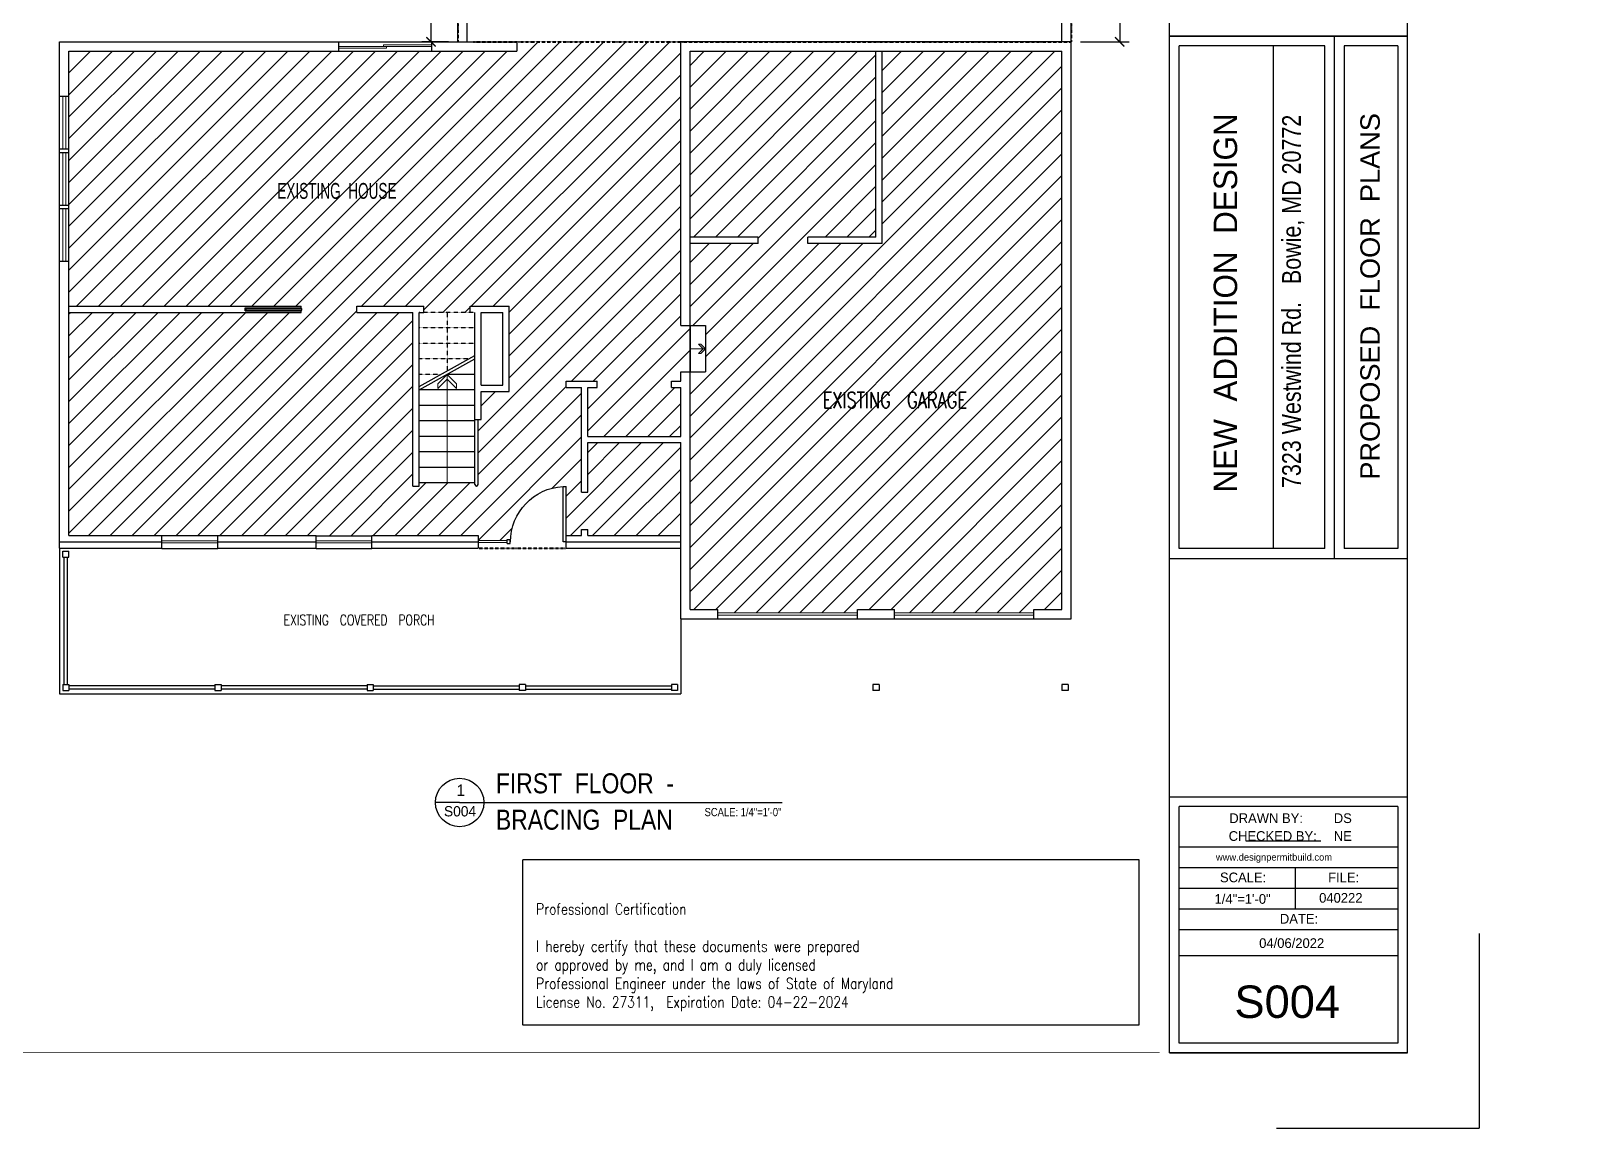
# Model space of a CAD drawing. Header units: inches. Extents: x 26998 to 46838, y -509 to 4343.
# Drawn here: x 37201 to 38200, y 1769 to 2477 of the extents above; entities that cross this region are included whole.
import ezdxf
from ezdxf import colors
from ezdxf.entities.mleader import LeaderData, LeaderLine
from ezdxf.math import Vec2, Vec3

# ---------------------------------------------------------------- set-up
doc = ezdxf.new("R2010")
doc.units = ezdxf.units.IN
doc.header["$LTSCALE"] = 0.5
doc.header["$MEASUREMENT"] = 0
for name, pattern in [('DASHED', [0.75, 0.5, -0.25]), ('Double Dash 3_8_', [1, 0.375, -0.125, 0.125, -0.125, 0.125, -0.125]), ('HIDDEN', [0.375, 0.25, -0.125])]:
    doc.linetypes.add(name, pattern=pattern)
doc.layers.get('Defpoints').update_dxf_attribs({"color": 140})
for name, color, linetype in [('A-Anno-Text-Sect', 7, 'Continuous'), ('ARWALL', 7, 'HIDDEN'), ('Title Block', 7, 'Continuous'), ('TITLES', 3, 'Continuous'), ('windows', 4, 'Continuous')]:
    doc.layers.add(name, color=color, linetype=linetype)
for name, color, linetype, lineweight in [('A-DETL', 90, 'Continuous', 9), ('S-Text', 3, 'Continuous', 0), ('TXT', 4, 'Continuous', 9)]:
    doc.layers.add(name, color=color, linetype=linetype, lineweight=lineweight)
doc.styles.add('ARCH', font='arch.shx')
doc.styles.add('Arch-Dim', font='romans.shx', dxfattribs={"width": 0.75})
doc.styles.add('ARIAL', font='arial.ttf')
doc.styles.add('HS-DESIGN-TTLB', font='GOTHIC.TTF')
doc.styles.get("Standard").update_dxf_attribs({"font": 'romans.shx', "width": 0.75})
doc.styles.add('TAGS', font='romans', dxfattribs={"width": 0.8})
doc.dimstyles.new('Aec-Arch-I-96', dxfattribs={"dimscale": 96, "dimtxt": 0.09375, "dimasz": 0.0625, "dimexe": 0.0625, "dimexo": 0.0625, "dimgap": 0.03125, "dimtad": 1, "dimdec": 4, "dimzin": 3, "dimdsep": 46, "dimlunit": 4, "dimtxsty": 'Arch-Dim', "dimblk": 'ARCHTICK', "dimcen": 0.09375, "dimazin": 2, "dimtfac": 0.75, "dimtdec": 4, "dimtix": 1, "dimtmove": 2, "dimatfit": 2, "dimfxl": 1, "dimtolj": 1, "dimtzin": 0, "dimarcsym": 0})

# ---------------------------------------------------------------- blocks, each defined once
blk = doc.blocks.new('_ArchTick')
at = {"color": 0, "linetype": 'ByBlock', "const_width": 0.15}
blk.add_lwpolyline([(-0.5, -0.5), (0.5, 0.5)], dxfattribs=at)
blk = doc.blocks.new('*D1085')
at = {"layer": 'A-Anno-Text-Sect', "color": 0, "linetype": 'Continuous', "lineweight": -2, "transparency": 16777216}
for p, q in [((37470.81, 2529.94), (37453.44, 2529.94)), ((37459.44, 2529.94), (37459.44, 2469.94)), ((37470.81, 2469.94), (37453.44, 2469.94))]:
    blk.add_line(p, q, dxfattribs=at)
at = {"layer": 'Defpoints', "color": 0, "linetype": 'Continuous', "transparency": 16777216}
for p in [(37476.81, 2529.94), (37459.44, 2469.94), (37476.81, 2469.94)]:
    blk.add_point(p, dxfattribs=at)
at = {"layer": 'A-Anno-Text-Sect', "color": 0, "linetype": 'Continuous', "lineweight": -2, "transparency": 16777216, "xscale": 6, "yscale": 6, "zscale": 6}
for p, rotation in [((37459.44, 2529.94), 90), ((37459.44, 2469.94), 270)]:
    blk.add_blockref('_ArchTick', p, dxfattribs=dict(at, rotation=rotation))
at = {"layer": 'A-Anno-Text-Sect', "color": 0, "linetype": 'Continuous', "transparency": 16777216, "insert": (37451.08, 2499.94), "char_height": 9, "attachment_point": 5, "rotation": 90, "style": 'Arch-Dim'}
blk.add_mtext('\\A1;5\'-0"', dxfattribs=at)
blk = doc.blocks.new('*D1086')
at = {"layer": 'A-Anno-Text-Sect', "color": 0, "linetype": 'Continuous', "lineweight": -2, "transparency": 16777216}
for p, q in [((37878.61, 2649.94), (37909.94, 2649.94)), ((37903.94, 2649.94), (37903.94, 2469.94)), ((37878.61, 2469.94), (37909.94, 2469.94))]:
    blk.add_line(p, q, dxfattribs=at)
at = {"layer": 'Defpoints', "color": 0, "linetype": 'Continuous', "transparency": 16777216}
for p in [(37872.61, 2649.94), (37872.61, 2469.94), (37903.94, 2469.94)]:
    blk.add_point(p, dxfattribs=at)
at = {"layer": 'A-Anno-Text-Sect', "color": 0, "linetype": 'Continuous', "lineweight": -2, "transparency": 16777216, "xscale": 6, "yscale": 6, "zscale": 6}
for p, rotation in [((37903.94, 2649.94), 90), ((37903.94, 2469.94), 270)]:
    blk.add_blockref('_ArchTick', p, dxfattribs=dict(at, rotation=rotation))
at = {"layer": 'A-Anno-Text-Sect', "color": 0, "linetype": 'Continuous', "transparency": 16777216, "insert": (37895.58, 2559.94), "char_height": 9, "attachment_point": 5, "rotation": 90, "style": 'Arch-Dim'}
blk.add_mtext('\\A1;15\'-0"', dxfattribs=at)
blk = doc.blocks.new('door')
at = {"layer": 'windows'}
for p, q in [((9950.29, 7178.88), (9948.56, 7178.88)), ((9948.56, 7178.88), (9948.56, 7146.97)), ((9950.29, 7178.88), (9948.56, 7178.88)), ((9950.29, 7178.88), (9950.29, 7146.97)), ((9948.56, 7146.97), (9950.29, 7146.97))]:
    blk.add_line(p, q, dxfattribs=at)
blk.add_arc((9950.29, 7178.88), 31.9, 180, 266.89951, dxfattribs=at)

msp = doc.modelspace()

# ---------------------------------------------------------------- hatches: boundary and pattern name
at = {"layer": 'Title Block', "linetype": 'DASHED'}
h = msp.add_hatch(dxfattribs=at)
h.set_pattern_fill('ANSI31', color=253, scale=80)
h.set_pattern_definition([(45, (26428.937, 2797.07), (-7.071068, 7.071068), [])])
h.paths.add_polyline_path([(37556.6095484, 2246.940707), (37546.6095484, 2246.940707), (37546.6095484, 2250.940707), (37566.6095484, 2250.940707), (37566.6095484, 2246.940707), (37560.6095484, 2246.940707), (37560.6095484, 2215.340707), (37620.6095484, 2215.340707), (37620.6095484, 2246.940707), (37614.6095484, 2246.940707), (37614.6095484, 2250.940707), (37620.6095484, 2250.940707), (37620.6095484, 2256.940707), (37626.6095484, 2256.940707), (37626.6095484, 2286.940707), (37620.6095484, 2286.940707), (37620.6095484, 2469.940707), (37514.8095484, 2469.940707), (37514.8095484, 2463.940707), (37225.8095484, 2463.940707), (37225.8095484, 2299.340707), (37375.6095484, 2299.340707), (37375.6095484, 2297.840707), (37376.1095484, 2297.840707), (37376.1095484, 2296.340707), (37375.6095484, 2296.340707), (37375.6095484, 2295.340707), (37225.8095484, 2295.340707), (37225.8095484, 2151.340707), (37285.8095484, 2151.340707), (37321.8095484, 2151.340707), (37385.3095484, 2151.340707), (37421.3095484, 2151.1276051), (37421.3095484, 2151.340707), (37489.8095484, 2151.340707), (37489.8095484, 2148.2538088), (37508.6095484, 2148.2538088), (37508.6095484, 2148.8538088), (37510.8570785, 2148.8538088, -0.3862266385), (37544.6712227, 2183.0726461), (37544.6712227, 2183.1251809), (37546.6095484, 2183.1251809), (37546.6095484, 2151.340707), (37556.6095484, 2151.340707), (37556.6095484, 2155.340707), (37560.6095484, 2155.340707), (37560.6095484, 2151.340707), (37620.6095484, 2151.340707), (37620.6095484, 2211.340707), (37560.6095484, 2211.340707), (37560.6095484, 2179.340707), (37556.6095484, 2179.340707)])
h.paths.add_polyline_path([(37447.8095484, 2295.340707), (37411.6095484, 2295.340707), (37411.6095484, 2299.340707), (37454.8095484, 2299.340707), (37454.8095484, 2295.340707), (37484.8095484, 2295.340707), (37484.8095484, 2299.340707), (37509.8095484, 2299.340707), (37509.8095484, 2244.340707), (37491.8095484, 2244.340707), (37491.8095484, 2226.340707), (37489.8095484, 2226.340707), (37489.8095484, 2184.340707, -1), (37487.8095484, 2184.340707), (37487.8095484, 2185.340707), (37451.8095484, 2185.340707), (37451.8095484, 2183.340707), (37447.8095484, 2183.340707)], flags=16)
h.paths.add_polyline_path([(37469.8095484, 2245.340707), (37451.8095484, 2245.340707), (37487.8095484, 2265.340707), (37487.8095484, 2267.6286248), (37469.8095484, 2257.6286248), (37469.8095484, 2285.340707), (37487.8095484, 2285.340707), (37487.8095484, 2235.340707), (37469.8095484, 2235.340707)], flags=0)
h.paths.add_polyline_path([(37463.8095484, 2246.340707), (37463.8095484, 2249.340707), (37469.8095484, 2255.340707), (37475.8095484, 2249.340707), (37475.8095484, 2246.340707), (37469.8095484, 2252.340707)], flags=0)
h.paths.add_polyline_path([(37491.8095484, 2248.340707), (37491.8095484, 2295.340707), (37505.8095484, 2295.340707), (37505.8095484, 2248.340707)], flags=0)
h.paths.add_polyline_path([(37866.6095484, 2463.940707), (37750.6095484, 2463.940707), (37750.6095484, 2339.940707), (37702.6095484, 2339.940707), (37702.6095484, 2343.940707), (37746.6095484, 2343.940707), (37746.6095484, 2463.940707), (37626.6095484, 2463.940707), (37626.6095484, 2343.940707), (37670.6095484, 2343.940707), (37670.6095484, 2339.940707), (37626.6095484, 2339.940707), (37626.6095484, 2286.940707), (37636.6095484, 2286.940707), (37636.6095484, 2256.940707), (37626.6095484, 2256.940707), (37626.6095484, 2103.740707), (37644.6095484, 2103.740707), (37644.6095484, 2101.440707), (37734.6095484, 2101.440707), (37734.6095484, 2103.740707), (37758.6095484, 2103.740707), (37758.6095484, 2101.440707), (37848.6095484, 2101.440707), (37848.6095484, 2103.740707), (37866.6095484, 2103.740707)])
h.paths.add_polyline_path([(37356.7935386, 2362.9533017), (37464.4902494, 2362.9533017), (37464.4902494, 2384.190645), (37356.7935386, 2384.190645)], flags=24)
h.paths.add_polyline_path([(37708.7935386, 2227.9533017), (37824.9448274, 2227.9533017), (37824.9448274, 2249.190645), (37708.7935386, 2249.190645)], flags=24)

# ---------------------------------------------------------------- linework, layer by layer
for q in [(37462.325821, 1979.0965591), (37462.325821, 1979.0965591), (37686.152376, 1979.0965591), (37686.152376, 1979.0965591)]:
    msp.add_line((37477.9562095, 1979.0965591), q)
msp.add_lwpolyline([(36434.613813, 2944.0852231, 0.5, 0.5, 0), (37929.6730477, 2944.0852231, 0, 0, 0), (37929.6730477, 1817.6360016, 0.5, 0.5, 0), (36434.613813, 1817.6360016, 0.5, 0.5, 0)], format="xyseb")
msp.add_circle((37477.9562095, 1979.0965591), 15.6303885)
msp.add_circle((37477.9562095, 1979.0965591), 15.6303885)
at = {"layer": 'A-DETL', "linetype": 'Double Dash 3_8_', "lineweight": 40}
for p, q in [((37476.8095484, 2712.399041), (37476.8095484, 2469.940707)), ((37872.6095484, 2712.399041), (37872.6095484, 2469.940707)), ((37486.9390564, 2469.940707), (37872.6095484, 2469.940707)), ((37489.8095484, 2143.340707), (37546.6095484, 2143.340707))]:
    msp.add_line(p, q, dxfattribs=at)
at = {"layer": 'ARWALL', "color": 7}
for p, q in [((37487.8095484, 2295.340707), (37451.8095484, 2295.340707)), ((37469.8095484, 2295.340707), (37469.8095484, 2257.6286248)), ((37487.8095484, 2285.340707), (37451.8095484, 2285.340707)), ((37487.8095484, 2285.340707), (37451.8095484, 2285.340707)), ((37487.8095484, 2285.340707), (37451.8095484, 2285.340707)), ((37487.8095484, 2275.340707), (37451.8095484, 2275.340707)), ((37483.6912963, 2265.340707), (37451.8095484, 2265.340707)), ((37465.6912963, 2255.340707), (37451.8095484, 2255.340707))]:
    msp.add_line(p, q, dxfattribs=at)
at = {"layer": 'Title Block'}
for p, q in [((37935.9981727, 1817.6359916), (37935.9981727, 2944.0852131)), ((38089.6131727, 1817.6359916), (38089.6131727, 2944.0852131)), ((37872.6095484, 2469.940707), (37872.6095484, 2649.940707)), ((37866.6095484, 2469.940707), (37866.6095484, 2643.940707)), ((37476.8095484, 2469.940707), (37476.8095484, 2529.940707)), ((37482.8095484, 2469.940707), (37482.8095484, 2529.940707)), ((37219.8095484, 2469.940707), (37399.8095484, 2469.940707)), ((37219.8095484, 2434.940707), (37219.8095484, 2469.940707)), ((37219.8095484, 2469.940707), (37514.8095484, 2469.940707)), ((37219.8095484, 2143.340707), (37219.8095484, 2469.940707)), ((37399.8095484, 2469.940707), (37399.8095484, 2463.940707)), ((37399.8095484, 2469.940707), (37399.8095484, 2463.940707)), ((37459.8095484, 2469.940707), (37514.8095484, 2469.940707)), ((37459.8095484, 2469.940707), (37459.8095484, 2463.940707)), ((37459.8095484, 2469.940707), (37459.8095484, 2463.940707)), ((37514.8095484, 2469.940707), (37514.8095484, 2463.940707)), ((37514.8095484, 2469.940707), (37514.8095484, 2463.940707)), ((37620.6095484, 2286.940707), (37620.6095484, 2469.940707)), ((37872.6095484, 2469.940707), (37620.6095484, 2469.940707)), ((37872.6095484, 2097.740707), (37872.6095484, 2469.940707)), ((37935.9981727, 2473.7197139), (38089.6131727, 2473.7197139)), ((37935.9981727, 2473.7197139), (38089.6131727, 2473.7197139)), ((38089.6131727, 2473.7197139), (37935.9981727, 2473.7197139)), ((38042.5881727, 2136.6574842), (38042.5881727, 2473.7197139)), ((37225.8095484, 2463.940707), (37399.8095484, 2463.940707)), ((37225.8095484, 2434.940707), (37225.8095484, 2463.940707)), ((37225.8095484, 2463.940707), (37514.8095484, 2463.940707)), ((37225.8095484, 2151.340707), (37225.8095484, 2463.940707)), ((37459.8095484, 2463.940707), (37514.8095484, 2463.940707)), ((37626.6095484, 2463.940707), (37866.6095484, 2463.940707)), ((37626.6095484, 2103.740707), (37626.6095484, 2463.940707)), ((37746.6095484, 2343.940707), (37746.6095484, 2463.940707)), ((37750.6095484, 2339.940707), (37750.6095484, 2463.940707)), ((37866.6095484, 2103.740707), (37866.6095484, 2463.940707)), ((37942.2681727, 2142.9274842), (37942.2681727, 2467.4497139)), ((38036.3181727, 2467.4497139), (37942.2681727, 2467.4497139)), ((38003.0890208, 2142.9274842), (38003.0890208, 2467.4497139)), ((38036.3181727, 2142.9274842), (38036.3181727, 2467.4497139)), ((38083.3431727, 2467.4497139), (38048.8581727, 2467.4497139)), ((38048.8581727, 2467.4497139), (38048.8581727, 2142.9274842)), ((38083.3431727, 2467.4497139), (38083.3431727, 2142.9274842)), ((37219.8095484, 2434.940707), (37225.8095484, 2434.940707)), ((37219.8095484, 2434.940707), (37225.8095484, 2434.940707)), ((37219.8095484, 2400.940707), (37225.8095484, 2400.940707)), ((37219.8095484, 2398.640707), (37225.8095484, 2398.640707)), ((37219.8095484, 2398.640707), (37225.8095484, 2398.640707)), ((37219.8095484, 2364.640707), (37225.8095484, 2364.640707)), ((37219.8095484, 2362.340707), (37225.8095484, 2362.340707)), ((37670.6095484, 2343.940707), (37626.6095484, 2343.940707)), ((37670.6095484, 2339.940707), (37626.6095484, 2339.940707)), ((37670.6095484, 2339.940707), (37670.6095484, 2343.940707)), ((37746.6095484, 2343.940707), (37702.6095484, 2343.940707)), ((37702.6095484, 2339.940707), (37702.6095484, 2343.940707)), ((37750.6095484, 2339.940707), (37702.6095484, 2339.940707)), ((37219.8095484, 2143.340707), (37219.8095484, 2328.340707)), ((37219.8095484, 2328.340707), (37225.8095484, 2328.340707)), ((37219.8095484, 2328.340707), (37225.8095484, 2328.340707)), ((37225.8095484, 2151.340707), (37225.8095484, 2328.340707)), ((37225.8095484, 2299.340707), (37375.6095484, 2299.340707)), ((37339.6095484, 2298.340707), (37375.6095484, 2298.340707)), ((37339.6095484, 2296.340707), (37339.6095484, 2298.340707)), ((37375.6095484, 2298.340707), (37375.6095484, 2299.340707)), ((37411.6095484, 2299.340707), (37454.8095484, 2299.340707)), ((37411.6095484, 2295.340707), (37411.6095484, 2299.340707)), ((37454.8095484, 2295.340707), (37454.8095484, 2299.340707)), ((37484.8095484, 2299.340707), (37509.8095484, 2299.340707)), ((37484.8095484, 2295.340707), (37484.8095484, 2299.340707)), ((37509.8095484, 2244.340707), (37509.8095484, 2299.340707)), ((37225.8095484, 2295.340707), (37375.6095484, 2295.340707)), ((37339.6095484, 2296.340707), (37375.6095484, 2296.340707)), ((37340.1095484, 2296.840707), (37340.1095484, 2297.840707)), ((37340.1095484, 2297.840707), (37376.1095484, 2297.840707)), ((37340.1095484, 2296.840707), (37376.1095484, 2296.840707)), ((37375.6095484, 2295.340707), (37375.6095484, 2296.340707)), ((37376.1095484, 2296.840707), (37376.1095484, 2297.840707)), ((37411.6095484, 2295.340707), (37447.8095484, 2295.340707)), ((37447.8095484, 2183.340707), (37447.8095484, 2295.340707)), ((37451.8095484, 2295.340707), (37454.8095484, 2295.340707)), ((37451.8095484, 2183.340707), (37451.8095484, 2295.340707)), ((37487.8095484, 2226.340707), (37487.8095484, 2295.340707)), ((37491.8095484, 2295.340707), (37505.8095484, 2295.340707)), ((37491.8095484, 2248.340707), (37491.8095484, 2295.340707)), ((37505.8095484, 2248.340707), (37505.8095484, 2295.340707)), ((37620.6095484, 2286.940707), (37626.6095484, 2286.940707)), ((37626.6095484, 2286.940707), (37626.6095484, 2256.940707)), ((37626.6095484, 2286.940707), (37636.6095484, 2286.940707)), ((37636.6095484, 2286.940707), (37636.6095484, 2256.940707)), ((37451.8095484, 2247.6286248), (37487.8095484, 2267.6286248)), ((37451.8095484, 2245.340707), (37487.8095484, 2265.340707)), ((37487.8095484, 2255.340707), (37469.8095484, 2255.340707)), ((37491.8095484, 2248.340707), (37505.8095484, 2248.340707)), ((37546.6095484, 2250.940707), (37566.6095484, 2250.940707)), ((37546.6095484, 2246.940707), (37546.6095484, 2250.940707)), ((37566.6095484, 2246.940707), (37566.6095484, 2250.940707)), ((37614.6095484, 2250.940707), (37620.6095484, 2250.940707)), ((37614.6095484, 2246.940707), (37614.6095484, 2250.940707)), ((37620.6095484, 2250.940707), (37620.6095484, 2256.940707)), ((37620.6095484, 2256.940707), (37626.6095484, 2256.940707)), ((37626.6095484, 2256.940707), (37636.6095484, 2256.940707)), ((37487.8095484, 2245.340707), (37451.8095484, 2245.340707)), ((37491.8095484, 2244.340707), (37509.8095484, 2244.340707)), ((37491.8095484, 2226.340707), (37491.8095484, 2244.340707)), ((37546.6095484, 2246.940707), (37556.6095484, 2246.940707)), ((37556.6095484, 2179.340707), (37556.6095484, 2246.940707)), ((37560.6095484, 2246.940707), (37566.6095484, 2246.940707)), ((37560.6095484, 2215.340707), (37560.6095484, 2246.940707)), ((37614.6095484, 2246.940707), (37620.6095484, 2246.940707)), ((37620.6095484, 2215.340707), (37620.6095484, 2246.940707)), ((37487.8095484, 2235.340707), (37451.8095484, 2235.340707)), ((37487.8095484, 2225.340707), (37451.8095484, 2225.340707)), ((37487.8095484, 2226.340707), (37491.8095484, 2226.340707)), ((37487.8095484, 2184.340707), (37487.8095484, 2226.340707)), ((37489.8095484, 2184.340707), (37489.8095484, 2226.340707)), ((37487.8095484, 2215.340707), (37451.8095484, 2215.340707)), ((37560.6095484, 2215.340707), (37620.6095484, 2215.340707)), ((37560.6095484, 2211.340707), (37620.6095484, 2211.340707)), ((37560.6095484, 2179.340707), (37560.6095484, 2211.340707)), ((37620.6095484, 2151.340707), (37620.6095484, 2211.340707)), ((37487.8095484, 2205.340707), (37451.8095484, 2205.340707)), ((37487.8095484, 2195.340707), (37451.8095484, 2195.340707)), ((37447.8095484, 2183.340707), (37451.8095484, 2183.340707)), ((37487.8095484, 2185.340707), (37451.8095484, 2185.340707)), ((37556.6095484, 2179.340707), (37560.6095484, 2179.340707)), ((37225.8095484, 2151.340707), (37285.8095484, 2151.340707)), ((37285.8095484, 2143.340707), (37285.8095484, 2151.340707)), ((37285.8095484, 2143.340707), (37285.8095484, 2151.340707)), ((37285.8095484, 2151.340707), (37321.8095484, 2151.340707)), ((37321.8095484, 2151.340707), (37385.3095484, 2151.340707)), ((37321.8095484, 2143.340707), (37321.8095484, 2151.340707)), ((37321.8095484, 2151.340707), (37385.3095484, 2151.340707)), ((37321.8095484, 2143.340707), (37321.8095484, 2151.340707)), ((37385.3095484, 2143.340707), (37385.3095484, 2151.340707)), ((37385.3095484, 2143.340707), (37385.3095484, 2151.340707)), ((37385.3095484, 2151.1276051), (37421.3095484, 2151.1276051)), ((37421.3095484, 2151.340707), (37489.8095484, 2151.340707)), ((37421.3095484, 2143.340707), (37421.3095484, 2151.340707)), ((37421.3095484, 2143.340707), (37421.3095484, 2151.340707)), ((37489.8095484, 2151.340707), (37489.8095484, 2143.340707)), ((37508.6095484, 2146.2538088), (37508.6095484, 2148.8538088)), ((37508.6095484, 2148.8538088), (37510.6095484, 2148.8538088)), ((37510.6095484, 2146.2538088), (37510.6095484, 2148.8538088)), ((37546.6095484, 2151.340707), (37556.6095484, 2151.340707)), ((37546.6095484, 2143.340707), (37546.6095484, 2151.340707)), ((37556.6095484, 2155.340707), (37560.6095484, 2155.340707)), ((37556.6095484, 2151.340707), (37556.6095484, 2155.340707)), ((37560.6095484, 2151.340707), (37560.6095484, 2155.340707)), ((37560.6095484, 2151.340707), (37620.6095484, 2151.340707)), ((37620.6095484, 2097.740707), (37620.6095484, 2151.340707)), ((37219.8095484, 2147.340707), (37285.8095484, 2147.340707)), ((37219.8095484, 2143.340707), (37285.8095484, 2143.340707)), ((37219.8095484, 2143.340707), (37219.8095484, 2049.340707)), ((37221.8095484, 2141.340707), (37225.8095484, 2141.340707)), ((37221.8095484, 2137.340707), (37221.8095484, 2141.340707)), ((37225.8095484, 2137.340707), (37225.8095484, 2141.340707)), ((37285.8095484, 2143.1276051), (37321.8095484, 2143.1276051)), ((37321.8095484, 2147.340707), (37385.3095484, 2147.340707)), ((37321.8095484, 2147.340707), (37385.3095484, 2147.340707)), ((37321.8095484, 2143.340707), (37385.3095484, 2143.340707)), ((37321.8095484, 2143.340707), (37385.3095484, 2143.340707)), ((37385.3095484, 2143.1276051), (37421.3095484, 2143.1276051)), ((37421.3095484, 2147.340707), (37489.8095484, 2147.340707)), ((37421.3095484, 2143.340707), (37489.8095484, 2143.340707)), ((37508.6095484, 2146.2538088), (37510.6095484, 2146.2538088)), ((37546.6095484, 2147.340707), (37620.6095484, 2147.340707)), ((37546.6095484, 2143.340707), (37620.6095484, 2143.340707)), ((38036.3181727, 2142.9274842), (37942.2681727, 2142.9274842)), ((38083.3431727, 2142.9274842), (38048.8581727, 2142.9274842)), ((37221.8095484, 2137.340707), (37225.8095484, 2137.340707)), ((37222.8095484, 2055.340707), (37222.8095484, 2137.340707)), ((37224.8095484, 2055.340707), (37224.8095484, 2137.340707)), ((37935.9981727, 2136.6574842), (38089.6131727, 2136.6574842)), ((37935.9981727, 2136.6574842), (38089.6131727, 2136.6574842)), ((37626.6095484, 2103.740707), (37644.6095484, 2103.740707)), ((37626.6095484, 2103.740707), (37644.6095484, 2103.740707)), ((37644.6095484, 2097.740707), (37644.6095484, 2103.740707)), ((37644.6095484, 2097.740707), (37644.6095484, 2103.740707)), ((37734.6095484, 2103.740707), (37758.6095484, 2103.740707)), ((37734.6095484, 2097.740707), (37734.6095484, 2103.740707)), ((37734.6095484, 2103.740707), (37758.6095484, 2103.740707)), ((37734.6095484, 2097.740707), (37734.6095484, 2103.740707)), ((37758.6095484, 2097.740707), (37758.6095484, 2103.740707)), ((37758.6095484, 2097.740707), (37758.6095484, 2103.740707)), ((37848.6095484, 2103.740707), (37866.6095484, 2103.740707)), ((37848.6095484, 2097.740707), (37848.6095484, 2103.740707)), ((37848.6095484, 2103.740707), (37866.6095484, 2103.740707)), ((37848.6095484, 2097.740707), (37848.6095484, 2103.740707)), ((37620.6095484, 2097.740707), (37644.6095484, 2097.740707)), ((37620.6095484, 2097.740707), (37644.6095484, 2097.740707)), ((37620.6095484, 2097.740707), (37620.6095484, 2049.340707)), ((37620.6095484, 2097.740707), (37872.6095484, 2097.740707)), ((37620.6095484, 2097.740707), (37644.6095484, 2097.740707)), ((37734.6095484, 2097.740707), (37758.6095484, 2097.740707)), ((37734.6095484, 2097.740707), (37758.6095484, 2097.740707)), ((37848.6095484, 2097.740707), (37872.6095484, 2097.740707)), ((37848.6095484, 2097.740707), (37872.6095484, 2097.740707)), ((37848.6095484, 2097.740707), (37872.6095484, 2097.740707)), ((37219.8095484, 2049.340707), (37620.6095484, 2049.340707)), ((37221.8095484, 2055.340707), (37225.8095484, 2055.340707)), ((37221.8095484, 2055.340707), (37221.8095484, 2051.340707)), ((37221.8095484, 2051.340707), (37225.8095484, 2051.340707)), ((37225.8095484, 2055.340707), (37225.8095484, 2051.340707)), ((37320.0095484, 2054.340707), (37225.8095484, 2054.340707)), ((37320.0095484, 2052.340707), (37225.8095484, 2052.340707)), ((37320.0095484, 2055.340707), (37324.0095484, 2055.340707)), ((37320.0095484, 2055.340707), (37320.0095484, 2051.340707)), ((37320.0095484, 2051.340707), (37324.0095484, 2051.340707)), ((37324.0095484, 2055.340707), (37324.0095484, 2051.340707)), ((37418.2095484, 2054.340707), (37324.0095484, 2054.340707)), ((37418.2095484, 2052.340707), (37324.0095484, 2052.340707)), ((37418.2095484, 2055.340707), (37422.2095484, 2055.340707)), ((37418.2095484, 2055.340707), (37418.2095484, 2051.340707)), ((37418.2095484, 2051.340707), (37422.2095484, 2051.340707)), ((37422.2095484, 2055.340707), (37422.2095484, 2051.340707)), ((37422.2095484, 2055.340707), (37422.2095484, 2051.340707)), ((37422.2095484, 2054.340707), (37516.4095484, 2054.340707)), ((37422.2095484, 2052.340707), (37516.4095484, 2052.340707)), ((37520.4095484, 2055.340707), (37516.4095484, 2055.340707)), ((37516.4095484, 2055.340707), (37516.4095484, 2051.340707)), ((37520.4095484, 2051.340707), (37516.4095484, 2051.340707)), ((37520.4095484, 2055.340707), (37520.4095484, 2051.340707)), ((37520.4095484, 2054.340707), (37614.6095484, 2054.340707)), ((37520.4095484, 2052.340707), (37614.6095484, 2052.340707)), ((37618.6095484, 2055.340707), (37614.6095484, 2055.340707)), ((37614.6095484, 2055.340707), (37614.6095484, 2051.340707)), ((37618.6095484, 2051.340707), (37614.6095484, 2051.340707)), ((37618.6095484, 2055.340707), (37618.6095484, 2051.340707)), ((37748.6095484, 2055.340707), (37744.6095484, 2055.340707)), ((37744.6095484, 2055.340707), (37744.6095484, 2051.340707)), ((37748.6095484, 2051.340707), (37744.6095484, 2051.340707)), ((37748.6095484, 2055.340707), (37748.6095484, 2051.340707)), ((37870.6095484, 2055.340707), (37866.6095484, 2055.340707)), ((37866.6095484, 2055.340707), (37866.6095484, 2051.340707)), ((37870.6095484, 2051.340707), (37866.6095484, 2051.340707)), ((37870.6095484, 2055.340707), (37870.6095484, 2051.340707)), ((37935.9981727, 1982.7962342), (38089.6131727, 1982.7962342)), ((37942.2681727, 1950.2021646), (37942.2681727, 1976.5262342)), ((38083.3431727, 1976.5262342), (37942.2681727, 1976.5262342)), ((38083.3431727, 1976.5262342), (38083.3431727, 1950.2021646)), ((37942.2681727, 1823.9059916), (37942.2681727, 1950.2021646)), ((38083.3431727, 1950.2021646), (37942.2681727, 1950.2021646)), ((38033.6991128, 1954.0693236), (37985.2991128, 1954.0693236)), ((38083.3431727, 1950.2021646), (38083.3431727, 1823.9059916)), ((38083.3431727, 1936.8784146), (37942.2681727, 1936.8784146)), ((38017.3181727, 1910.2309146), (38017.3181727, 1936.8784146)), ((38083.3431727, 1923.5546646), (37942.2681727, 1923.5546646)), ((38083.3431727, 1910.2309146), (37942.2681727, 1910.2309146)), ((38083.3431727, 1896.9071646), (37942.2681727, 1896.9071646)), ((38135.9327909, 1894.5495216), (38135.9327909, 1769.0590416)), ((38135.9327909, 1894.5495216), (38135.9327909, 1769.0590416)), ((38135.9327909, 1894.5495216), (38135.9327909, 1769.0590416)), ((38135.9327909, 1894.5495216), (38135.9327909, 1769.0590416)), ((38135.9327909, 1894.5495216), (38135.9327909, 1769.0590416)), ((38135.9327909, 1894.5495216), (38135.9327909, 1769.0590416)), ((38135.9327909, 1894.5495216), (38135.9327909, 1769.0590416)), ((38135.9327909, 1894.5495216), (38135.9327909, 1769.0590416)), ((38135.9327909, 1894.5495216), (38135.9327909, 1769.0590416)), ((38135.9327909, 1894.5495216), (38135.9327909, 1769.0590416)), ((38135.9327909, 1894.5495216), (38135.9327909, 1769.0590416)), ((38135.9327909, 1894.5495216), (38135.9327909, 1769.0590416)), ((38135.9327909, 1894.5495216), (38135.9327909, 1769.0590416)), ((38135.9327909, 1894.5495216), (38135.9327909, 1769.0590416)), ((38135.9327909, 1894.5495216), (38135.9327909, 1769.0590416)), ((38135.9327909, 1894.5495216), (38135.9327909, 1769.0590416)), ((38135.9327909, 1894.5495216), (38135.9327909, 1769.0590416)), ((38135.9327909, 1894.5495216), (38135.9327909, 1769.0590416)), ((38135.9327909, 1894.5495216), (38135.9327909, 1769.0590416)), ((38135.9327909, 1894.5495216), (38135.9327909, 1769.0590416)), ((38135.9327909, 1894.5495216), (38135.9327909, 1769.0590416)), ((38135.9327909, 1894.5495216), (38135.9327909, 1769.0590416)), ((38135.9327909, 1894.5495216), (38135.9327909, 1769.0590416)), ((38135.9327909, 1894.5495216), (38135.9327909, 1769.0590416)), ((38135.9327909, 1894.5495216), (38135.9327909, 1769.0590416)), ((38135.9327909, 1894.5495216), (38135.9327909, 1769.0590416)), ((38135.9327909, 1894.5495216), (38135.9327909, 1769.0590416)), ((38135.9327909, 1894.5495216), (38135.9327909, 1769.0590416)), ((38135.9327909, 1894.5495216), (38135.9327909, 1769.0590416)), ((38135.9327909, 1894.5495216), (38135.9327909, 1769.0590416)), ((38083.3431727, 1880.1064672), (37942.2681727, 1880.1064672)), ((38083.3431727, 1823.9059916), (37942.3232977, 1823.9059916)), ((37935.9981727, 1817.6359916), (38089.6131727, 1817.6359916)), ((37935.9981727, 1817.6359916), (38089.6131727, 1817.6359916)), ((37935.9981727, 1817.6359916), (38089.6131727, 1817.6359916)), ((37935.9981727, 1817.6359916), (38089.6131727, 1817.6359916)), ((38089.6131727, 1817.6359916), (37935.9981727, 1817.6359916)), ((38005.1292059, 1769.0590416), (38135.9327909, 1769.0590416)), ((38005.1292059, 1769.0590416), (38135.9327909, 1769.0590416)), ((38005.1292059, 1769.0590416), (38135.9327909, 1769.0590416)), ((38005.1292059, 1769.0590416), (38135.9327909, 1769.0590416)), ((38005.1292059, 1769.0590416), (38135.9327909, 1769.0590416)), ((38005.1292059, 1769.0590416), (38135.9327909, 1769.0590416)), ((38005.1292059, 1769.0590416), (38135.9327909, 1769.0590416)), ((38005.1292059, 1769.0590416), (38135.9327909, 1769.0590416)), ((38005.1292059, 1769.0590416), (38135.9327909, 1769.0590416)), ((38005.1292059, 1769.0590416), (38135.9327909, 1769.0590416)), ((38005.1292059, 1769.0590416), (38135.9327909, 1769.0590416))]:
    msp.add_line(p, q, dxfattribs=at)
at = {"layer": 'Title Block', "const_width": 0.5}
for points in [[(37935.9981727, 1817.6359916), (37935.9981727, 2944.0852131)], [(38089.6131727, 1817.6359916), (38089.6131727, 2944.0852131)], [(37935.9981727, 2473.7197139), (38089.6131727, 2473.7197139)], [(37935.9981727, 2473.7197139), (38089.6131727, 2473.7197139)], [(38042.5881727, 2136.6574842), (38042.5881727, 2473.7197139)], [(37935.9981727, 2136.6574842), (38089.6131727, 2136.6574842)], [(37935.9981727, 1982.7962342), (38089.6131727, 1982.7962342)], [(37935.9981727, 1817.6359916), (38089.6131727, 1817.6359916)], [(37935.9981727, 1817.6359916), (38089.6131727, 1817.6359916)], [(37935.9981727, 1817.6359916), (38089.6131727, 1817.6359916)]]:
    msp.add_lwpolyline(points, dxfattribs=at)
at = {"layer": 'Title Block', "color": 253, "linetype": 'DASHED', "elevation": -143.9991213}
msp.add_lwpolyline([(37518.807985, 1942.2560806), (37916.307985, 1942.2560806), (37916.307985, 1835.3948306), (37518.807985, 1835.3948306)], close=True, dxfattribs=at)
at = {"layer": 'Title Block'}
msp.add_arc((37488.8095484, 2184.340707), 1, 180, 0, dxfattribs=at)
at = {"layer": 'TXT'}
for p, q in [((37428.8095484, 2467.940707), (37459.8095484, 2467.940707)), ((37428.8095484, 2466.940707), (37428.8095484, 2467.940707)), ((37399.8095484, 2466.940707), (37459.8095484, 2466.940707)), ((37399.8095484, 2465.940707), (37430.8095484, 2465.940707)), ((37430.8095484, 2465.940707), (37430.8095484, 2466.940707)), ((37221.8095484, 2400.940707), (37221.8095484, 2434.940707)), ((37223.8095484, 2400.940707), (37223.8095484, 2434.940707)), ((37221.8095484, 2398.640707), (37221.8095484, 2364.640707)), ((37223.8095484, 2398.640707), (37223.8095484, 2364.640707)), ((37221.8095484, 2362.340707), (37221.8095484, 2328.340707)), ((37223.8095484, 2362.340707), (37223.8095484, 2328.340707)), ((37285.8095484, 2148.040707), (37321.8095484, 2148.040707)), ((37385.3095484, 2148.040707), (37421.3095484, 2148.040707)), ((37489.8095484, 2148.2538088), (37508.6095484, 2148.2538088)), ((37285.8095484, 2146.640707), (37321.8095484, 2146.640707)), ((37385.3095484, 2146.640707), (37421.3095484, 2146.640707)), ((37489.8095484, 2146.8538088), (37508.6095484, 2146.8538088)), ((37644.6095484, 2101.440707), (37734.6095484, 2101.440707)), ((37644.6095484, 2100.040707), (37734.6095484, 2100.040707)), ((37758.6095484, 2101.440707), (37848.6095484, 2101.440707)), ((37758.6095484, 2100.040707), (37848.6095484, 2100.040707))]:
    msp.add_line(p, q, dxfattribs=at)
at = {"layer": 'TXT', "color": 4}
for p, q in [((37626.6095484, 2271.940707), (37636.6095484, 2271.940707)), ((37633.6095484, 2274.940707), (37632.1095484, 2274.940707)), ((37633.6095484, 2268.940707), (37632.1095484, 2268.940707)), ((37463.8095484, 2249.340707), (37463.8095484, 2246.340707)), ((37469.8095484, 2255.340707), (37469.8095484, 2185.340707)), ((37475.8095484, 2249.340707), (37475.8095484, 2246.340707))]:
    msp.add_line(p, q, dxfattribs=at)
for points in [[(37632.1095484, 2274.940707), (37635.1095484, 2271.940707), (37632.1095484, 2268.940707)], [(37633.6095484, 2274.940707), (37636.6095484, 2271.940707), (37633.6095484, 2268.940707)], [(37463.8095484, 2249.340707), (37469.8095484, 2255.340707), (37475.8095484, 2249.340707)], [(37463.8095484, 2246.340707), (37469.8095484, 2252.340707), (37475.8095484, 2246.340707)]]:
    msp.add_lwpolyline(points, dxfattribs=at)

# ---------------------------------------------------------------- block references
at = {"layer": 'TITLES', "xscale": -1.12167, "yscale": 1.12167, "zscale": 1.12167, "rotation": 180}
msp.add_blockref('door', (26385.6707951, 10199.6702559), dxfattribs=at)

# ---------------------------------------------------------------- texts
at = {"char_height": 10.2011616, "attachment_point": 1}
for s, insert in [('{\\fArial Narrow|b0|i0|c0|p34;EXISTING  HOUSE}', (37360.2693096, 2378.8847884)), ('EXISTING  GARAGE', (37712.2693096, 2243.8847884))]:
    msp.add_mtext_dynamic_manual_height_columns(s, width=449.552153467, gutter_width=33.75, heights=[0], dxfattribs=dict(at, insert=insert))
at = {"insert": (37364.3426909, 2100.2622055), "char_height": 6.8007744, "width": 110.476910075, "attachment_point": 1}
msp.add_mtext('\\A1;EXISTING  COVERED  PORCH', dxfattribs=at)
at = {"attachment_point": 1}
for s, insert, char_height, width, style in [('{\\fArial Narrow|b0|i0|c0|p34;FIRST  FLOOR  -}', (37501.3546184, 1997.9601885), 12.9024, 259.624719313, 'ARCH'), ('S004', (37467.8336725, 1976.7835044), 6.636168, 136.759967371, 'HS-DESIGN-TTLB'), ('{\\fArial Narrow|b0|i0|c0|p34;BRACING  PLAN}', (37501.3546184, 1974.4601885), 12.9024, 259.624719313, 'ARCH')]:
    msp.add_mtext(s, dxfattribs=dict(at, insert=insert, char_height=char_height, width=width, style=style))
at = {"layer": 'Title Block', "rotation": 90, "style": 'HS-DESIGN-TTLB'}
for s, insert, char_height, width, attachment_point in [('{\\H1.14632x;    NEW  ADDITION  DESIGN}', (37964.545427, 2156.6296504), 13.237439489, 488.490459411, 1), ('\\pxb0.41667,a0.41667,t20;{\\fArial Narrow|b0|i0|c0|p34;7323 Westwind Rd.   Bowie, MD 20772}', (38008.7471797, 2182.0609805), 12.085821891, 788.928518224, 1), ('{\\fSwis721 BdOul BT|b0|i0|c0|p82;PROPOSED  FLOOR  PLANS}', (38065.5871851, 2305.7108341), 12.54047025, 315.279058952, 5)]:
    msp.add_mtext(s, dxfattribs=dict(at, insert=insert, char_height=char_height, width=width, attachment_point=attachment_point))
at = {"layer": 'Title Block', "style": 'HS-DESIGN-TTLB'}
for s, insert, char_height, width, attachment_point in [('1', (37475.9568073, 1990.737001), 7.37352, 151.955519302, 1), ('{\\fArial Narrow|b0|i0|c0|p34;SCALE: 1/4"=1\'-0"}', (37636.0083061, 1975.6010093), 5.3089344, 109.407973897, 1), ('DRAWN BY:', (37974.6706335, 1972.133506), 6.27, 50.128184718, 1), ('DS', (38042.0913637, 1972.133506), 6.27, 50.128184718, 1), ('CHECKED BY:', (37974.2637302, 1960.6268206), 6.27, 62.9454832, 1), ('NE', (38042.0913637, 1960.6268206), 6.27, 119.339266761, 1), ('www.designpermitbuild.com', (37966.0320879, 1946.0946424), 4.5, 50.128184718, 1), ('SCALE:', (37968.6413232, 1933.9155143), 6.27, 50.128184718, 1), ('FILE:', (38038.4296599, 1933.9155143), 6.27, 50.128184718, 1), ('1/4"=1\'-0"', (37965.1361546, 1920.0210056), 6.27, 50.128184718, 1), ('040222', (38032.6384958, 1920.7233054), 6.27, 50.128184718, 1), ('DATE:', (38007.3020733, 1907.231375), 6.27, 50.128184718, 1), ('04/06/2022', (37993.9311092, 1891.5140826), 6.27, 50.128184718, 1), ('{\\fSwis721 BlkOul BT|b0|i0|c0|p82;S004}', (38012.0588297, 1850.4191649), 20.9, 201.832735712, 5)]:
    msp.add_mtext(s, dxfattribs=dict(at, insert=insert, char_height=char_height, width=width, attachment_point=attachment_point))
at = {"layer": 'Title Block', "insert": (37527.307985, 1913.9948306, -143.9991213), "char_height": 7.2, "attachment_point": 1, "style": 'TAGS'}
msp.add_mtext_dynamic_manual_height_columns('Professional Certification\\P\\PI hereby certify that these documents were prepared\\Por approved by me, and I am a duly licensed\\PProfessional Engineer under the laws of State of Maryland\\PLicense No. 27311,  Expiration Date: 04-22-2024', width=727.308226295, gutter_width=30, heights=[0], dxfattribs=at)

# ---------------------------------------------------------------- dimensions: what is measured, and where the dimension line sits
at = {"layer": 'A-Anno-Text-Sect', "color": 6, "linetype": 'Continuous'}
for base, p1, p2, picture, middle in [((37903.936853, 2469.940707), (37872.6095484, 2649.940707), (37872.6095484, 2469.940707), '*D1086', (37895.5797101, 2559.940707)), ((37459.436853, 2469.940707), (37476.8095484, 2529.940707), (37476.8095484, 2469.940707), '*D1085', (37451.0797101, 2499.940707))]:
    dim = msp.add_linear_dim(base=base, p1=p1, p2=p2, angle=90, dimstyle='Aec-Arch-I-96', override={"dimdec": 0}, dxfattribs=at)
    dim.commit()
    dim.dimension.update_dxf_attribs({"geometry": picture, "text_midpoint": middle})

# ---------------------------------------------------------------- leaders
at = {"layer": 'S-Text'}
ml = msp.add_multileader_mtext('Standard', dxfattribs=at)
ml.set_content('(1) No. 5 BAR CONTIN.,TYP', color=256, style='ARIAL')
ml.set_leader_properties()
ml.build(insert=Vec2(0, 0))
ml.multileader.update_dxf_attribs({"dogleg_length": 0.36, "arrow_head_size": 10.8, "scale": 12})
ctx = ml.context
ctx.base_point, ctx.scale, ctx.char_height, ctx.arrow_head_size, ctx.landing_gap_size, ctx.plane_origin = Vec3(38378.1476609, 2372.4206692), 12, 7.5, 10.8, 5.4, Vec3(38449.8997881, 2211.0121766)
ctx.text_align_type = 2
notes = []
notes.append((ctx, [(0, (1, 1, 0), (38475.9296527, 2372.4206692), (-1, 0), 21.6, [(0, [(38469.3361354, 2313.6718082)], 0, [])])]))
ctx.mtext.insert, ctx.mtext.width, ctx.mtext.defined_height, ctx.mtext.alignment, ctx.mtext.flow_direction = Vec3(38448.9296527, 2376.9124836), 76.55405787, 27.6683984, 3, 5
ml = msp.add_multileader_mtext('Standard', dxfattribs=at)
ml.set_content('SEE TYP. STEMWALL DETAIL FOR SPECS.', color=256, style='ARIAL')
ml.set_leader_properties()
ml.build(insert=Vec2(0, 0))
ml.multileader.update_dxf_attribs({"dogleg_length": 0.36, "arrow_head_size": 10.8, "scale": 12})
ctx = ml.context
ctx.base_point, ctx.scale, ctx.char_height, ctx.arrow_head_size, ctx.landing_gap_size, ctx.plane_origin = Vec3(38352.7528867, 2316.2258676), 12, 7.5, 10.8, 5.4, Vec3(38445.0355327, 2172.858762)
ctx.text_align_type = 2
notes.append((ctx, [(0, (1, 1, 0), (38445.920281, 2316.2258676), (-1, 0), 21.6, [(0, [(38464.47188, 2284.4280081)], 0, [])])]))
ctx.mtext.insert, ctx.mtext.width, ctx.mtext.defined_height, ctx.mtext.alignment, ctx.mtext.flow_direction = Vec3(38418.920281, 2320.0398171), 84.584872492, 34.6577892, 3, 5
ml = msp.add_multileader_mtext('Standard', dxfattribs=at)
ml.set_content('VAPOR BARRIER (6-MIL MIN.) OVER CLEAN COMPACTED FILL', color=256, style='ARIAL')
ml.set_leader_properties()
ml.build(insert=Vec2(0, 0))
ml.multileader.update_dxf_attribs({"dogleg_length": 0.36, "arrow_head_size": 10.8, "scale": 12})
ctx = ml.context
ctx.base_point, ctx.scale, ctx.char_height, ctx.arrow_head_size, ctx.landing_gap_size, ctx.plane_origin = Vec3(38781.4024317, 2157.59413), 12, 7.5, 10.8, 5.4, Vec3(38913.4385978, 2061.2967114)
ctx.text_align_type = 2
notes.append((ctx, [(0, (1, 1, 0), (38932.7331956, 2157.59413), (-1, 0), 21.6, [(0, [(38941.7062497, 2210.1179294)], 0, [])])]))
ctx.mtext.insert, ctx.mtext.width, ctx.mtext.alignment, ctx.mtext.flow_direction = Vec3(38905.7331956, 2161.4080795), 124.726449373, 3, 5
for ctx, leaders in notes:
    for number, flags, end, landing, length, lines in leaders:
        leader = LeaderData()
        leader.index, (leader.has_last_leader_line, leader.has_dogleg_vector, leader.attachment_direction) = number, flags
        leader.last_leader_point, leader.dogleg_vector, leader.dogleg_length = Vec3(end), Vec3(landing), length
        for number, points, colour, breaks in lines:
            line = LeaderLine()
            line.index, line.vertices, line.color, line.breaks = number, Vec3.list(points), colors.encode_raw_color(colour), breaks
            leader.lines.append(line)
        ctx.leaders.append(leader)

doc.saveas('drawing.dxf')
